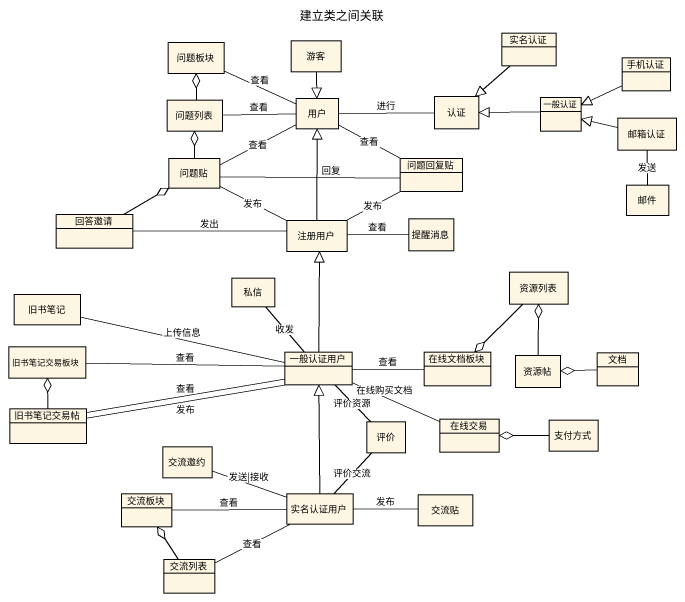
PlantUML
@startuml
title 建立类之间关联
hide circle
hide empty members
class 实名认证
class 问题板块
class 游客
class 手机认证
class 问题列表
class 用户
class 认证
class 一般认证
class 邮箱认证
class 问题贴
class 问题回复贴
class 邮件
class 回答邀请
class 注册用户
class 提醒消息
class 旧书笔记
class 私信
class 资源列表
class 旧书笔记交易板块
class 一般认证用户
class 在线文档板块
class 资源帖
class 文档
class 旧书笔记交易帖
class 在线交易
class 支付方式
class 交流邀约
class 评价
class 交流板块
class 实名认证用户
class 交流贴
class 交流列表
实名认证 --|> 认证
游客 --|> 用户
手机认证 -left-|> 一般认证
问题列表 -up-o 问题板块
问题列表 -right- 用户 : 查看
用户 -left- 问题板块 : 查看
用户 -right- 认证 : 进行
用户 -right- 问题回复贴 : 查看
一般认证 -left-|> 认证
邮箱认证 -left-|> 一般认证
邮箱认证 -- 邮件 : 发送
问题贴 -up-o 问题列表
问题贴 -right- 用户 : 查看
问题回复贴 -left- 问题贴 : 回复
回答邀请 -right-o 问题贴
注册用户 -up-|> 用户
注册用户 -left- 问题贴 : 发布
注册用户 -right- 问题回复贴 : 发布
注册用户 -left- 回答邀请 : 发出
提醒消息 -left- 注册用户 : 查看
资源列表 --o 在线文档板块
一般认证用户 -up-|> 注册用户
一般认证用户 -left- 旧书笔记 : 上传信息
一般认证用户 -up- 私信 : 收发
一般认证用户 -left- 旧书笔记交易板块 : 查看
一般认证用户 -right- 在线文档板块 : 查看
一般认证用户 -left- 旧书笔记交易帖 : 查看
一般认证用户 -left- 旧书笔记交易帖 : 发布
一般认证用户 -right- 在线交易 : 在线购买文档
一般认证用户 -- 评价 : 评价资源
资源帖 -up-o 资源列表
文档 -left-o 资源帖
旧书笔记交易帖 -up-o 旧书笔记交易板块
支付方式 -left-o 在线交易
交流邀约 -right- 实名认证用户 : 发送|接收
实名认证用户 -up-|> 一般认证用户
实名认证用户 -up- 评价 : 评价交流
实名认证用户 -left- 交流板块 : 查看
实名认证用户 -left- 交流列表 : 查看
交流贴 -left- 实名认证用户 : 发布
交流列表 -up-o 交流板块
@enduml
